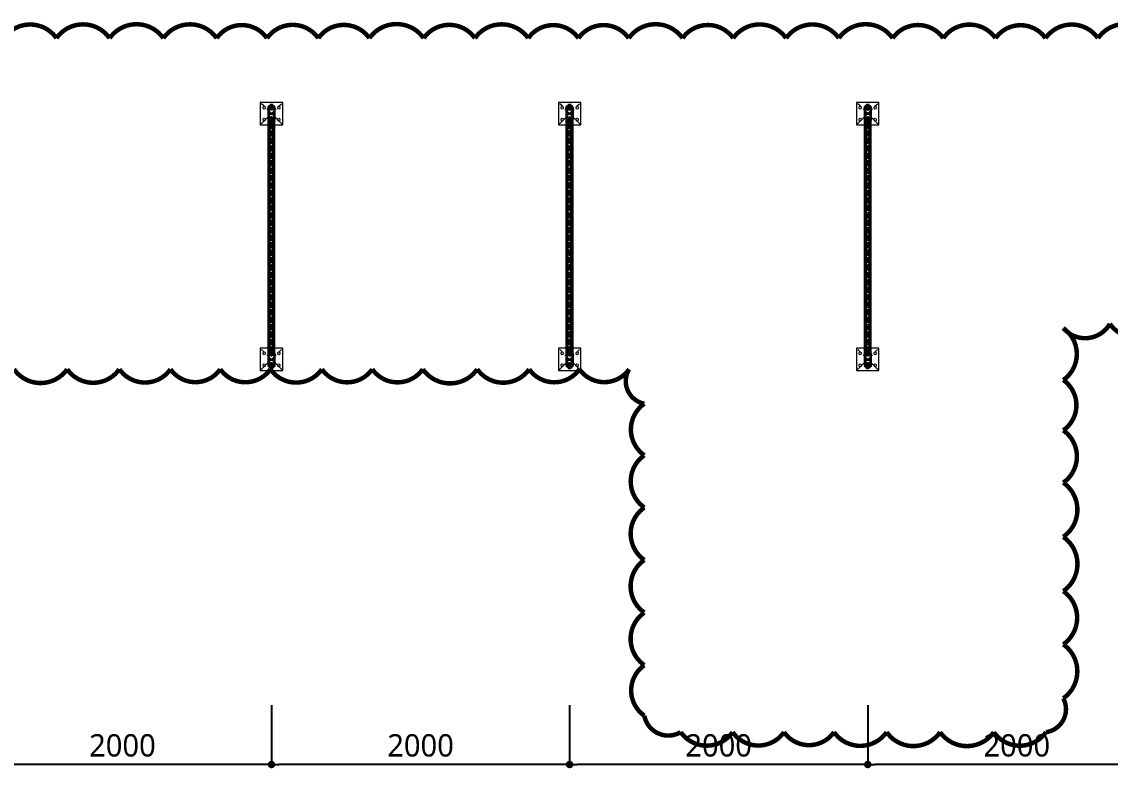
# Model space of a CAD drawing. Header units: millimetres. Extents: x 61566 to 504600, y -69328 to 118800.
# Drawn here: x 260025 to 267327, y 41846 to 46856 of the extents above; entities that cross this region are included whole.
import ezdxf

# ---------------------------------------------------------------- set-up
doc = ezdxf.new("R2010")
doc.units = ezdxf.units.MM
doc.header["$LTSCALE"] = 200
doc.linetypes.add('CENTER2', pattern=[1.125, 0.75, -0.125, 0.125, -0.125])
doc.linetypes.add('phl_thick', pattern=[0])
doc.layers.get('DEFPOINTS').update_dxf_attribs({"color": 137})
doc.layers.add('@@P3_P4 환상망 SUPPORT', color=4, linetype='Continuous')
doc.layers.add('DI', color=1, linetype='Continuous')
doc.styles.get("Standard").update_dxf_attribs({"font": 'malgun.ttf'})
doc.styles.add('맑은고딕', font='malgun.ttf')
doc.dimstyles.new('DIM30', dxfattribs={"dimscale": 30, "dimtxt": 3, "dimasz": 1, "dimexe": 0, "dimexo": 0, "dimgap": 1, "dimtad": 1, "dimdec": 0, "dimzin": 0, "dimdsep": 46, "dimtxsty": 'Standard', "dimblk1": 'DOT', "dimblk2": 'DOT', "dimsah": 1, "dimcen": 0, "dimdle": 2, "dimclrd": 1, "dimclre": 1, "dimclrt": 2, "dimadec": 0, "dimazin": 0, "dimtfac": 1, "dimtdec": 0, "dimtix": 1, "dimtmove": 2, "dimatfit": 3, "dimldrblk": 'DOT', "dimfxl": 1, "dimtolj": 1, "dimtzin": 0, "dimarcsym": 0})

# ---------------------------------------------------------------- blocks, each defined once
blk = doc.blocks.new('_DOT')
at = {"color": 0, "linetype": 'ByBlock'}
blk.add_line((-0.5, 0), (-1, 0), dxfattribs=at)
at = {"color": 0, "linetype": 'ByBlock', "const_width": 0.5}
blk.add_lwpolyline([(-0.25, 0, 1), (0.25, 0, 1)], format="xyb", close=True, dxfattribs=at)
blk = doc.blocks.new('*D3816')
at = {"layer": 'DEFPOINTS', "color": 0}
for p in [(265700, 42269.9), (267700, 42269.9), (265700, 41870.8)]:
    blk.add_point(p, dxfattribs=at)
at = {"layer": 'DI', "color": 1, "lineweight": -2}
for p, q in [((265700, 42269.9), (265700, 41870.8)), ((267700, 42269.9), (267700, 41870.8)), ((267650, 41870.8), (265750, 41870.8))]:
    blk.add_line(p, q, dxfattribs=at)
at = {"layer": 'DI', "color": 1, "linetype": 'ByBlock', "lineweight": -2, "xscale": 50, "yscale": 50, "zscale": 50, "rotation": 180}
blk.add_blockref('_DOT', (265700, 41870.8), dxfattribs=at)
at = {"layer": 'DI', "color": 1, "linetype": 'ByBlock', "lineweight": -2, "xscale": 50, "yscale": 50, "zscale": 50}
blk.add_blockref('_DOT', (267700, 41870.8), dxfattribs=at)
at = {"layer": 'DI', "color": 2, "insert": (266700, 41998.3), "char_height": 150, "attachment_point": 5, "style": '맑은고딕'}
blk.add_mtext('\\A1;2000', dxfattribs=at)
blk = doc.blocks.new('*D3818')
at = {"layer": 'DEFPOINTS', "color": 0}
for p in [(261700, 42269.9), (263700, 42269.9), (261700, 41870.8)]:
    blk.add_point(p, dxfattribs=at)
at = {"layer": 'DI', "color": 1, "lineweight": -2}
for p, q in [((261700, 42269.9), (261700, 41870.8)), ((263700, 42269.9), (263700, 41870.8)), ((263650, 41870.8), (261750, 41870.8))]:
    blk.add_line(p, q, dxfattribs=at)
at = {"layer": 'DI', "color": 1, "linetype": 'ByBlock', "lineweight": -2, "xscale": 50, "yscale": 50, "zscale": 50, "rotation": 180}
blk.add_blockref('_DOT', (261700, 41870.8), dxfattribs=at)
at = {"layer": 'DI', "color": 1, "linetype": 'ByBlock', "lineweight": -2, "xscale": 50, "yscale": 50, "zscale": 50}
blk.add_blockref('_DOT', (263700, 41870.8), dxfattribs=at)
at = {"layer": 'DI', "color": 2, "insert": (262700, 41998.3), "char_height": 150, "attachment_point": 5, "style": '맑은고딕'}
blk.add_mtext('\\A1;2000', dxfattribs=at)
blk = doc.blocks.new('*D3819')
at = {"layer": 'DEFPOINTS', "color": 0}
for p in [(263700, 42269.9), (265700, 42269.9), (263700, 41870.8)]:
    blk.add_point(p, dxfattribs=at)
at = {"layer": 'DI', "color": 1, "lineweight": -2}
for p, q in [((263700, 42269.9), (263700, 41870.8)), ((265700, 42269.9), (265700, 41870.8)), ((265650, 41870.8), (263750, 41870.8))]:
    blk.add_line(p, q, dxfattribs=at)
at = {"layer": 'DI', "color": 1, "linetype": 'ByBlock', "lineweight": -2, "xscale": 50, "yscale": 50, "zscale": 50, "rotation": 180}
blk.add_blockref('_DOT', (263700, 41870.8), dxfattribs=at)
at = {"layer": 'DI', "color": 1, "linetype": 'ByBlock', "lineweight": -2, "xscale": 50, "yscale": 50, "zscale": 50}
blk.add_blockref('_DOT', (265700, 41870.8), dxfattribs=at)
at = {"layer": 'DI', "color": 2, "insert": (264700, 41998.3), "char_height": 150, "attachment_point": 5, "style": '맑은고딕'}
blk.add_mtext('\\A1;2000', dxfattribs=at)
blk = doc.blocks.new('*D3821')
at = {"layer": 'DEFPOINTS', "color": 0}
for p in [(259700, 42269.9), (261700, 42269.9), (259700, 41870.8)]:
    blk.add_point(p, dxfattribs=at)
at = {"layer": 'DI', "color": 1, "lineweight": -2}
for p, q in [((259700, 42269.9), (259700, 41870.8)), ((261700, 42269.9), (261700, 41870.8)), ((261650, 41870.8), (259750, 41870.8))]:
    blk.add_line(p, q, dxfattribs=at)
at = {"layer": 'DI', "color": 1, "linetype": 'ByBlock', "lineweight": -2, "xscale": 50, "yscale": 50, "zscale": 50, "rotation": 180}
blk.add_blockref('_DOT', (259700, 41870.8), dxfattribs=at)
at = {"layer": 'DI', "color": 1, "linetype": 'ByBlock', "lineweight": -2, "xscale": 50, "yscale": 50, "zscale": 50}
blk.add_blockref('_DOT', (261700, 41870.8), dxfattribs=at)
at = {"layer": 'DI', "color": 2, "insert": (260700, 41998.3), "char_height": 150, "attachment_point": 5, "style": '맑은고딕'}
blk.add_mtext('\\A1;2000', dxfattribs=at)
blk = doc.blocks.new('A$Cd080613a')
at = {"layer": '@@P3_P4 환상망 SUPPORT', "color": 2, "linetype": 'phl_thick'}
for p, q in [((-20, 4.434), (-18.540497, 4.434)), ((-20, 1.034), (-20, 4.434)), ((-20, 1.034), (-18.540497, 1.034)), ((-18.540497, 4.434), (-11.18034, 4.434)), ((-18.540497, 1.034), (-18.540497, 4.434)), ((-18.540497, 1.034), (-11.18034, 1.034)), ((-13.5, 0), (-13.5, 1.034)), ((-13.5, 0), (-8, 0)), ((-11.18034, 4.434), (-10.999621, 4.526016)), ((-11.18034, 1.034), (-11.18034, 4.434)), ((-11.18034, 1.034), (-8.008727, 1.034)), ((-10.999621, 4.526016), (-10.817799, 4.607405)), ((-10.817799, 4.607405), (-10.635521, 4.678167)), ((-10.635521, 4.678167), (-10.453605, 4.738253)), ((-10.5, -10.466), (-10.5, 0)), ((-10.453605, 4.738253), (-10.273729, 4.787376)), ((-10.309559, 6.434007), (10.309559, 6.434007)), ((-10.273729, 4.787376), (-10.096742, 4.825514)), ((-10.096742, 4.825514), (-9.923378, 4.852767)), ((-9.923378, 4.852767), (-9.754732, 4.869109)), ((-9.754732, 4.869109), (-9.592018, 4.874416)), ((-9.43597, 4.869011), (-9.592018, 4.874416)), ((-9.45, 12.285517), (-8.5, 12.834)), ((-9.45, 12.285517), (-9.425949, 12.285517)), ((-9.45, 6.434), (-9.45, 12.285517)), ((-9.286802, 4.852541), (-9.43597, 4.869011)), ((-9.425949, 12.285517), (-9.225178, 12.382765)), ((-9.425949, 6.434), (-9.425949, 12.285517)), ((-9.14507, 4.825103), (-9.286802, 4.852541)), ((-9.225178, 12.382765), (-9.028632, 12.46982)), ((-9.011345, 4.786714), (-9.14507, 4.825103)), ((-9.028632, 12.46982), (-8.835734, 12.547031)), ((-8.886751, 4.737605), (-9.011345, 4.786714)), ((-8.771402, 4.677806), (-8.886751, 4.737605)), ((-8.835734, 12.547031), (-8.645934, 12.614685)), ((-8.66519, 4.60729), (-8.771402, 4.677806)), ((-8.568009, 4.52603), (-8.66519, 4.60729)), ((-8.645934, 12.614685), (-8.458704, 12.673015)), ((-8.479752, 4.434), (-8.568009, 4.52603)), ((-8.5, 12.834), (8.5, 12.834)), ((-8.383024, 4.342905), (-8.479752, 4.434)), ((-8.479752, 4.434), (8.479752, 4.434)), ((-8.458704, 12.673015), (-8.273532, 12.722205)), ((-8.298335, 4.244727), (-8.383024, 4.342905)), ((-8.225616, 4.140826), (-8.298335, 4.244727)), ((-8.273532, 12.722205), (-8.089918, 12.762387)), ((-8.164452, 4.032743), (-8.225616, 4.140826)), ((-8.114311, 3.921798), (-8.164452, 4.032743)), ((-8.073442, 3.805669), (-8.114311, 3.921798)), ((-8.089918, 12.762387), (-7.907369, 12.793645)), ((-8.041426, 3.683749), (-8.073442, 3.805669)), ((-8.018427, 3.556566), (-8.041426, 3.683749)), ((-8.004602, 3.42465), (-8.018427, 3.556566)), ((-8.006255, 0.977988), (-8.008727, 1.034)), ((-8.004136, 0.924002), (-8.006255, 0.977988)), ((-8.000031, 3.288557), (-8.004602, 3.42465)), ((-8.002394, 0.872075), (-8.004136, 0.924002)), ((-8.001102, 0.822352), (-8.002394, 0.872075)), ((-8.000288, 0.774408), (-8.001102, 0.822352)), ((-8, 0.727727), (-8.000288, 0.774408)), ((-8, -0.157176), (-8, 3.288561)), ((-7.997347, 2.169936), (-8, 2.238707)), ((-7.989459, 2.102767), (-7.997347, 2.169936)), ((-7.976272, 2.037446), (-7.989459, 2.102767)), ((-7.957771, 1.974207), (-7.976272, 2.037446)), ((-7.934047, 1.913249), (-7.957771, 1.974207)), ((-7.905217, 1.854768), (-7.934047, 1.913249)), ((-7.907369, 12.793645), (-7.725397, 12.816016)), ((-7.871396, 1.798956), (-7.905217, 1.854768)), ((-7.832213, 1.745381), (-7.871396, 1.798956)), ((-7.78686, 1.693336), (-7.832213, 1.745381)), ((-7.735268, 1.643293), (-7.78686, 1.693336)), ((-7.677382, 1.595741), (-7.735268, 1.643293)), ((-7.725397, 12.816016), (-7.543511, 12.829488)), ((-7.613221, 1.551128), (-7.677382, 1.595741)), ((-7.54299, 1.509804), (-7.613221, 1.551128)), ((-7.543511, 12.829488), (-7.361216, 12.834)), ((-7.466933, 1.472099), (-7.54299, 1.509804)), ((-7.385253, 1.438355), (-7.466933, 1.472099)), ((-7.298238, 1.408783), (-7.385253, 1.438355)), ((-7.17892, 12.829488), (-7.361216, 12.834)), ((-7.206336, 1.383563), (-7.298238, 1.408783)), ((-7.110023, 1.362871), (-7.206336, 1.383563)), ((-6.997035, 12.816016), (-7.17892, 12.829488)), ((-7.009788, 1.34687), (-7.110023, 1.362871)), ((-6.90625, 1.335597), (-7.009788, 1.34687)), ((-6.815063, 12.793645), (-6.997035, 12.816016)), ((-6.800099, 1.329011), (-6.90625, 1.335597)), ((-6.632514, 12.762387), (-6.815063, 12.793645)), ((-6.691977, 1.327135), (-6.800099, 1.329011)), ((-6.691977, 1.327135), (-6.581325, 1.329907)), ((-6.4489, 12.722205), (-6.632514, 12.762387)), ((-6.581325, 1.329907), (-6.467915, 1.337363)), ((-6.467915, 1.337363), (-6.352408, 1.349526)), ((-6.263728, 12.673015), (-6.4489, 12.722205)), ((-6.352408, 1.349526), (-6.235472, 1.366419)), ((-6.076497, 12.614685), (-6.263728, 12.673015)), ((-6.235472, 1.366419), (-6.117777, 1.387979)), ((-6.117777, 1.387979), (-6, 1.414014)), ((-5.886698, 12.547031), (-6.076497, 12.614685)), ((-6, 1.414014), (-5.30323, 1.57262)), ((-6, -1.216), (-6, 1.414014)), ((-5.6938, 12.46982), (-5.886698, 12.547031)), ((-5.497254, 12.382765), (-5.6938, 12.46982)), ((-5.296482, 12.285517), (-5.497254, 12.382765)), ((-5.30323, 1.57262), (-4.617331, 1.711087)), ((-5.296482, 12.285517), (-4.129467, 12.285517)), ((-5.296482, 6.434), (-5.296482, 12.285517)), ((-4.617331, 1.711087), (-3.940787, 1.829986)), ((-4.129467, 12.285517), (-3.727924, 12.382765)), ((-4.129467, 6.434), (-4.129467, 12.285517)), ((-3.940787, 1.829986), (-3.272149, 1.929801)), ((-3.727924, 12.382765), (-3.334832, 12.46982)), ((-3.334832, 12.46982), (-2.949037, 12.547031)), ((-3.272149, 1.929801), (-2.610019, 2.010935)), ((-2.949037, 12.547031), (-2.569437, 12.614685)), ((-2.610019, 2.010935), (-1.953047, 2.07371)), ((-2.569437, 12.614685), (-2.194977, 12.673015)), ((-2.194977, 12.673015), (-1.824632, 12.722205)), ((-1.953047, 2.07371), (-1.299912, 2.118373)), ((-1.824632, 12.722205), (-1.457404, 12.762387)), ((-1.457404, 12.762387), (-1.092307, 12.793645)), ((-1.299912, 2.118373), (-0.649322, 2.145102)), ((-1.092307, 12.793645), (-0.728363, 12.816016)), ((-0.728363, 12.816016), (-0.364591, 12.829488)), ((-0.649322, 2.145102), (0, 2.154)), ((-0.364591, 12.829488), (0, 12.834)), ((0.364591, 12.829488), (0, 12.834)), ((0.649322, 2.145102), (0, 2.154)), ((0.728363, 12.816016), (0.364591, 12.829488)), ((1.299912, 2.118373), (0.649322, 2.145102)), ((1.092307, 12.793645), (0.728363, 12.816016)), ((1.457404, 12.762387), (1.092307, 12.793645)), ((1.953047, 2.07371), (1.299912, 2.118373)), ((1.824632, 12.722205), (1.457404, 12.762387)), ((2.194977, 12.673015), (1.824632, 12.722205)), ((2.610019, 2.010935), (1.953047, 2.07371)), ((2.569437, 12.614685), (2.194977, 12.673015)), ((2.949037, 12.547031), (2.569437, 12.614685)), ((3.272149, 1.929801), (2.610019, 2.010935)), ((3.334832, 12.46982), (2.949037, 12.547031)), ((3.940787, 1.829986), (3.272149, 1.929801)), ((3.727924, 12.382765), (3.334832, 12.46982)), ((4.129467, 12.285517), (3.727924, 12.382765)), ((4.617331, 1.711087), (3.940787, 1.829986)), ((4.129467, 12.285517), (5.296482, 12.285517)), ((4.129467, 6.434), (4.129467, 12.285517)), ((5.30323, 1.57262), (4.617331, 1.711087)), ((5.296482, 12.285517), (5.517089, 12.391922)), ((5.296482, 6.434), (5.296482, 12.285517)), ((6, 1.414014), (5.30323, 1.57262)), ((5.517089, 12.391922), (5.732653, 12.48604)), ((5.732653, 12.48604), (5.943938, 12.568319)), ((5.943938, 12.568319), (6.151669, 12.639125)), ((6.117777, 1.387979), (6, 1.414014)), ((6, -1.216), (6, 1.414014)), ((6.235472, 1.366419), (6.117777, 1.387979)), ((6.151669, 12.639125), (6.356539, 12.698744)), ((6.352408, 1.349526), (6.235472, 1.366419)), ((6.467915, 1.337363), (6.352408, 1.349526)), ((6.356539, 12.698744), (6.559224, 12.747389)), ((6.581325, 1.329907), (6.467915, 1.337363)), ((6.559224, 12.747389), (6.760381, 12.785202)), ((6.691977, 1.327135), (6.581325, 1.329907)), ((6.691977, 1.327135), (6.800099, 1.329011)), ((6.760381, 12.785202), (6.960663, 12.812253)), ((6.800099, 1.329011), (6.90625, 1.335597)), ((6.90625, 1.335597), (7.009788, 1.34687)), ((6.960663, 12.812253), (7.160721, 12.828542)), ((7.009788, 1.34687), (7.110023, 1.362871)), ((7.110023, 1.362871), (7.206336, 1.383563)), ((7.160721, 12.828542), (7.361216, 12.834)), ((7.206336, 1.383563), (7.298238, 1.408783)), ((7.298238, 1.408783), (7.385253, 1.438355)), ((7.583949, 12.827266), (7.361216, 12.834)), ((7.385253, 1.438355), (7.466933, 1.472099)), ((7.466933, 1.472099), (7.54299, 1.509804)), ((7.54299, 1.509804), (7.613221, 1.551128)), ((7.806234, 12.80717), (7.583949, 12.827266)), ((7.613221, 1.551128), (7.677382, 1.595741)), ((7.677382, 1.595741), (7.735268, 1.643293)), ((7.735268, 1.643293), (7.78686, 1.693336)), ((7.78686, 1.693336), (7.832213, 1.745381)), ((8.028974, 12.773795), (7.806234, 12.80717)), ((7.832213, 1.745381), (7.871395, 1.798957)), ((7.871395, 1.798957), (7.905217, 1.854768)), ((7.905217, 1.854768), (7.934047, 1.913249)), ((7.934047, 1.913249), (7.957771, 1.974207)), ((7.957771, 1.974207), (7.976272, 2.037446)), ((7.976272, 2.037446), (7.989459, 2.102767)), ((7.989459, 2.102767), (7.997347, 2.169936)), ((7.997347, 2.169936), (8, 2.238707)), ((8, 3.288561), (8.004602, 3.42465)), ((8, -0.157176), (8, 3.288561)), ((8, 0.727727), (8.000288, 0.774408)), ((8, 0), (13.5, 0)), ((8.000288, 0.774408), (8.001102, 0.822352)), ((8.001102, 0.822352), (8.002394, 0.872075)), ((8.002394, 0.872075), (8.004128, 0.923982)), ((8.004128, 0.923982), (8.006255, 0.977988)), ((8.004602, 3.42465), (8.018427, 3.556566)), ((8.006255, 0.977988), (8.008727, 1.034)), ((8.008727, 1.034), (20, 1.034)), ((8.018427, 3.556566), (8.041426, 3.683749)), ((8.253062, 12.727113), (8.028974, 12.773795)), ((8.041426, 3.683749), (8.073442, 3.805669)), ((8.073442, 3.805669), (8.114311, 3.921798)), ((8.114311, 3.921798), (8.164452, 4.032743)), ((8.164452, 4.032743), (8.225616, 4.140826)), ((8.225616, 4.140826), (8.298335, 4.244727)), ((8.479397, 12.666988), (8.253062, 12.727113)), ((8.298335, 4.244727), (8.383024, 4.342905)), ((8.383024, 4.342905), (8.4798, 4.433966)), ((8.70889, 12.593179), (8.479397, 12.666988)), ((8.479752, 4.434), (8.567993, 4.526015)), ((9.45, 12.285517), (8.5, 12.834)), ((8.567993, 4.526015), (8.665364, 4.607404)), ((8.665364, 4.607404), (8.772082, 4.678167)), ((8.942483, 12.505333), (8.70889, 12.593179)), ((8.772082, 4.678167), (8.888251, 4.738253)), ((8.888251, 4.738253), (9.013275, 4.787375)), ((9.181157, 12.402978), (8.942483, 12.505333)), ((9.013275, 4.787375), (9.146859, 4.825513)), ((9.146859, 4.825513), (9.288848, 4.852767)), ((9.425949, 12.285517), (9.181157, 12.402978)), ((9.288848, 4.852767), (9.438622, 4.869109)), ((9.425949, 12.285517), (9.45, 12.285517)), ((9.425949, 6.434), (9.425949, 12.285517)), ((9.438622, 4.869109), (9.595039, 4.874416)), ((9.45, 6.434), (9.45, 12.285517)), ((9.757758, 4.869011), (9.595039, 4.874416)), ((9.925931, 4.852541), (9.757758, 4.869011)), ((10.099052, 4.825103), (9.925931, 4.852541)), ((10.276366, 4.786714), (10.099052, 4.825103)), ((10.45592, 4.737606), (10.276366, 4.786714)), ((10.63676, 4.677807), (10.45592, 4.737606)), ((10.5, -10.466), (10.5, 0)), ((10.81822, 4.607291), (10.63676, 4.677807)), ((10.999636, 4.526031), (10.81822, 4.607291)), ((11.18034, 4.434), (10.999636, 4.526031)), ((11.18034, 4.434), (18.540497, 4.434)), ((11.18034, 1.034), (11.18034, 4.434)), ((13.5, 0), (13.5, 1.034)), ((18.540497, 4.434), (20, 4.434)), ((18.540497, 1.034), (18.540497, 4.434)), ((20, 1.034), (20, 4.434)), ((-17.5, -10.466), (-6.800735, -10.466)), ((-17.5, -18.466001), (-17.5, -10.466)), ((-17.5, -18.466001), (17.5, -18.466001)), ((-6.800735, -16.249999), (-6.800735, -10.466)), ((-6.800735, -16.249999), (6.800735, -16.249999)), ((-6, -1.216), (6, -1.216)), ((-5, -20.63), (-5, -18.466001)), ((-4.064, -21.565999), (-5, -20.63)), ((-5, -20.63), (5, -20.63)), ((-4.064, -21.565999), (4.064, -21.565999)), ((4.064, -21.565999), (5, -20.63)), ((5, -20.63), (5, -18.466001)), ((6.800735, -10.466), (17.5, -10.466)), ((6.800735, -16.249999), (6.800735, -10.466)), ((14.5, -18.466001), (14.5, -10.466)), ((17.5, -18.466001), (17.5, -10.466))]:
    blk.add_line(p, q, dxfattribs=at)
for centre, start, end in [((-10.309559, -0.066037), 90.0000006357, 136.1868593859), ((10.309559, -0.066037), 43.8131406141, 89.9999993643)]:
    blk.add_arc(centre, 6.500044, start, end, dxfattribs=at)
for centre, start_param, end_param in [((-6, -0.157176), 3.1415926536, 4.7123889763), ((6, -0.157176), 4.7123889844, 6.2831853072)]:
    blk.add_ellipse(centre, major_axis=(2, 0), ratio=0.529412, start_param=start_param, end_param=end_param, dxfattribs=at)
blk = doc.blocks.new('A$Cbd301f87')
at = {"layer": '@@P3_P4 환상망 SUPPORT', "color": 5, "linetype": 'Continuous', "lineweight": 0, "extrusion": (2.22045e-16, 1, -2.22045e-16)}
for p, q in [((-75, 129), (75, 129)), ((-75, -21), (-75, 129)), ((-56.5, 97.5), (-56.5, 90.5)), ((-43.5, 90.5), (-43.5, 97.5)), ((-25, 55), (-25, 92)), ((-21, 92), (-21, 55)), ((-17, 100), (17, 100)), ((17, 96), (-17, 96)), ((21, 55), (21, 92)), ((25, 92), (25, 55)), ((43.5, 97.5), (43.5, 90.5)), ((56.5, 90.5), (56.5, 97.5)), ((75, 129), (75, -21)), ((-56.5, 17.5), (-56.5, 10.5)), ((-43.5, 10.5), (-43.5, 17.5)), ((-21, 55), (-25, 55)), ((-25, 16), (-25, 53)), ((-25, 53), (-21, 53)), ((-21, 53), (-21, 16)), ((-17, 12), (17, 12)), ((17, 8), (-17, 8)), ((25, 55), (21, 55)), ((21, 16), (21, 53)), ((21, 53), (25, 53)), ((25, 53), (25, 16)), ((43.5, 17.5), (43.5, 10.5)), ((56.5, 10.5), (56.5, 17.5)), ((75, -21), (-75, -21))]:
    blk.add_line(p, q, dxfattribs=at)
at = {"layer": '@@P3_P4 환상망 SUPPORT', "color": 10, "linetype": 'CENTER2', "lineweight": 0, "extrusion": (2.22045e-16, 1, -2.22045e-16)}
for p, q in [((-75, 129), (75, -21)), ((75, 129), (-75, -21))]:
    blk.add_line(p, q, dxfattribs=at)
at = {"layer": '@@P3_P4 환상망 SUPPORT', "color": 5, "linetype": 'Continuous', "lineweight": 0}
blk.add_circle((15, 90), 4, dxfattribs=at)
at = {"layer": '@@P3_P4 환상망 SUPPORT', "color": 5, "linetype": 'Continuous', "lineweight": 0, "extrusion": (-4.93038e-32, -2.22045e-16, -1)}
blk.add_circle((15, 18), 4, dxfattribs=at)
at = {"layer": '@@P3_P4 환상망 SUPPORT', "color": 5, "linetype": 'Continuous', "lineweight": 0}
for centre, radius, start, end in [((-50, 97.5), 6.5, 0, 180), ((-50, 90.5), 6.5, 180, 0), ((-17, 92), 4, 90, 180), ((17, 92), 4, 0, 90), ((50, 97.5), 6.5, 0, 180), ((50, 90.5), 6.5, 180, 0), ((-50, 17.5), 6.5, 0, 180), ((-50, 10.5), 6.5, 180, 0), ((-17, 16), 4, 180, 270), ((17, 16), 4, 270, 0), ((50, 17.5), 6.5, 0, 180), ((50, 10.5), 6.5, 180, 0)]:
    blk.add_arc(centre, radius, start, end, dxfattribs=at)
at = {"layer": '@@P3_P4 환상망 SUPPORT', "color": 5, "linetype": 'Continuous', "lineweight": 0, "extrusion": (-4.93038e-32, -2.22045e-16, -1)}
for centre, start, end in [((17, 92), 0, 90), ((-17, 92), 90, 180), ((17, 16), 270, 0), ((-17, 16), 180, 270)]:
    blk.add_arc(centre, 8, start, end, dxfattribs=at)
at = {"layer": '@@P3_P4 환상망 SUPPORT', "color": 2, "linetype": 'Continuous', "xscale": -1}
blk.add_blockref('A$Cd080613a', (0, 100), dxfattribs=at)
at = {"layer": '@@P3_P4 환상망 SUPPORT', "color": 2, "linetype": 'Continuous', "rotation": 180}
blk.add_blockref('A$Cd080613a', (0, 8), dxfattribs=at)
blk = doc.blocks.new('A$C5ad7675c')
at = {"layer": '@@P3_P4 환상망 SUPPORT', "linetype": 'phl_thick'}
for p, q in [((-20.5, 31.329156), (-20.5, 36.1)), ((-20.5, 4.099998), (-20.5, 29.670844)), ((-18, 4.099998), (-18, 36.1)), ((-16.4, 2.5), (16.4, 2.5)), ((-15.6, 41), (-15.1, 41)), ((-15.6, 38.5), (-15.1, 38.5)), ((-13.5, 33.5), (-13.5, 36.9)), ((-13.5, 33.5), (-11, 33.5)), ((-11, 33.5), (-11, 36.9)), ((11, 33.5), (11, 36.9)), ((11, 33.5), (13.5, 33.5)), ((13.5, 33.5), (13.5, 36.9)), ((15.1, 41), (15.6, 41)), ((15.1, 38.5), (15.6, 38.5)), ((18, 4.099998), (18, 36.1)), ((20.5, 31.329156), (20.5, 36.1)), ((20.5, 4.099998), (20.5, 29.670844)), ((-20.5, -29.670845), (-20.5, -4.099998)), ((-20.5, -36.099998), (-20.5, -31.329155)), ((-18, -36.099998), (-18, -4.099998)), ((-16.4, -2.5), (16.4, -2.5)), ((-15.6, -38.5), (-15.1, -38.5)), ((-15.6, -41), (-15.1, -41)), ((-13.5, -33.5), (-11, -33.5)), ((-13.5, -36.900002), (-13.5, -33.5)), ((-11, -36.900002), (-11, -33.5)), ((11, -33.5), (13.5, -33.5)), ((11, -36.900002), (11, -33.5)), ((13.5, -36.900002), (13.5, -33.5)), ((15.1, -38.5), (15.6, -38.5)), ((15.1, -41), (15.6, -41)), ((18, -36.099998), (18, -4.099998)), ((20.5, -29.670845), (20.5, -4.099998)), ((20.5, -36.099998), (20.5, -31.329155))]:
    blk.add_line(p, q, dxfattribs=at)
for centre, radius, start, end in [((-19.25, 31.329156), 1.250001, 180, 213.5573073642), ((-15.6, 36.1), 4.9, 89.9999999125, 180), ((-19.25, 29.670844), 1.25, 146.4426896568, 180), ((-16.4, 4.1), 4.1, 180, 270.0000051939), ((-16.4, -4.1), 4.1, 89.9999948061, 180), ((-20.5, 30.5), 0.25, 326.4426865497, 33.5573134503), ((-15.6, 36.1), 2.4, 90.0000095032, 180), ((-16.4, 4.1), 1.6, 180, 270.0000136712), ((-15.1, 36.9), 4.1, 0, 89.9999998633), ((-15.1, 36.9), 1.6, 0, 90.0000136712), ((15.1, 36.9), 4.1, 90.0000001372, 180), ((15.1, 36.9), 1.6, 89.9999863288, 180), ((15.6, 36.1), 4.9, 0, 90.0000000871), ((15.6, 36.1), 2.4, 0, 89.9999904968), ((16.4, 4.1), 1.6, 269.9999863288, 0), ((16.4, 4.1), 4.1, 269.9999948061, 0), ((16.4, -4.1), 4.1, 0, 90.0000051939), ((20.5, 30.5), 0.25, 146.4426865497, 213.5573134503), ((19.25, 31.329156), 1.25, 326.4426896568, 0), ((19.25, 29.670844), 1.250001, 0, 33.5573073642), ((-19.25, -29.670844), 1.250001, 180.0000580064, 213.5573802197), ((-19.25, -31.329156), 1.25, 146.4426168014, 180), ((-15.6, -36.1), 4.9, 180, 269.9999956273), ((-20.5, -30.5), 0.25, 326.443050827, 33.556949173), ((-16.4, -4.1), 1.6, 89.9999863288, 180), ((-15.6, -36.1), 2.4, 180, 269.9999904968), ((-15.1, -36.9), 1.6, 269.9999863288, 0), ((-15.1, -36.9), 4.1, 269.9999948061, 0), ((15.1, -36.9), 4.1, 180, 270.0000051939), ((15.1, -36.9), 1.6, 180, 270.0000136712), ((15.6, -36.1), 2.4, 270.0000095032, 0), ((15.6, -36.1), 4.9, 270.0000043727, 0), ((16.4, -4.1), 1.6, 0, 90.0000136712), ((20.5, -30.5), 0.25, 146.443050827, 213.556949173), ((19.25, -29.670844), 1.25, 326.4426168014, 0), ((19.25, -31.329156), 1.250001, 0.0000580064, 33.5573802197)]:
    blk.add_arc(centre, radius, start, end, dxfattribs=at)
blk = doc.blocks.new('*U3751')
at = {"layer": '@@P3_P4 환상망 SUPPORT', "linetype": 'phl_thick'}
for p, q in [((-20.5, 0), (-20.5, 1566)), ((-15.6, 0), (-15.6, 1566)), ((-15.1, 0), (-15.1, 1566)), ((-11, 0), (-11, 1566)), ((11, 0), (11, 1566)), ((15.1, 0), (15.1, 1566)), ((15.6, 0), (15.6, 1566)), ((20.5, 0), (20.5, 1566)), ((-7, 1517), (-7, 1533)), ((-7, 1467), (-7, 1483)), ((7, 1517), (7, 1533)), ((7, 1467), (7, 1483)), ((-7, 1417), (-7, 1433)), ((7, 1417), (7, 1433)), ((-7, 1367), (-7, 1383)), ((-7, 1317), (-7, 1333)), ((7, 1367), (7, 1383)), ((7, 1317), (7, 1333)), ((-7, 1267), (-7, 1283)), ((7, 1267), (7, 1283)), ((-7, 1217), (-7, 1233)), ((-7, 1167), (-7, 1183)), ((7, 1217), (7, 1233)), ((7, 1167), (7, 1183)), ((-7, 1117), (-7, 1133)), ((7, 1117), (7, 1133)), ((-7, 1067), (-7, 1083)), ((-7, 1017), (-7, 1033)), ((7, 1067), (7, 1083)), ((7, 1017), (7, 1033)), ((-7, 967), (-7, 983)), ((7, 967), (7, 983)), ((-7, 917), (-7, 933)), ((-7, 867), (-7, 883)), ((7, 917), (7, 933)), ((7, 867), (7, 883)), ((-7, 817), (-7, 833)), ((7, 817), (7, 833)), ((-7, 767), (-7, 783)), ((-7, 717), (-7, 733)), ((7, 767), (7, 783)), ((7, 717), (7, 733)), ((-7, 667), (-7, 683)), ((7, 667), (7, 683)), ((-7, 617), (-7, 633)), ((7, 617), (7, 633)), ((-7, 567), (-7, 583)), ((-7, 517), (-7, 533)), ((7, 567), (7, 583)), ((7, 517), (7, 533)), ((-7, 467), (-7, 483)), ((7, 467), (7, 483)), ((-7, 417), (-7, 433)), ((-7, 367), (-7, 383)), ((7, 417), (7, 433)), ((7, 367), (7, 383)), ((-7, 317), (-7, 333)), ((7, 317), (7, 333)), ((-7, 267), (-7, 283)), ((-7, 217), (-7, 233)), ((7, 267), (7, 283)), ((7, 217), (7, 233)), ((-7, 167), (-7, 183)), ((7, 167), (7, 183)), ((-7, 117), (-7, 133)), ((-7, 67), (-7, 83)), ((7, 117), (7, 133)), ((7, 67), (7, 83)), ((-7, 17), (-7, 33)), ((7, 17), (7, 33))]:
    blk.add_line(p, q, dxfattribs=at)
at = {"layer": '@@P3_P4 환상망 SUPPORT', "linetype": 'Continuous'}
for p, q in [((-20.5, 1566), (20.5, 1566)), ((-20.5, 0), (20.5, 0))]:
    blk.add_line(p, q, dxfattribs=at)
at = {"layer": '@@P3_P4 환상망 SUPPORT', "linetype": 'phl_thick'}
for centre, start, end in [((0, 1533.000037), 0.0003062585, 180.0003062585), ((0, 1516.999963), 180.0003062585, 0.0003062585), ((0, 1483.000037), 0.0003062585, 180.0003062585), ((0, 1466.999963), 180.0003062585, 0.0003062585), ((0, 1433.000037), 0.0003062585, 180.0003062585), ((0, 1416.999963), 180.0003062585, 0.0003062585), ((0, 1383.000037), 0.0003062585, 180.0003062585), ((0, 1366.999963), 180.0003062585, 0.0003062585), ((0, 1333.000037), 0.0003062585, 180.0003062585), ((0, 1316.999963), 180.0003062585, 0.0003062585), ((0, 1283.000037), 0.0003062585, 180.0003062585), ((0, 1266.999963), 180.0003062585, 0.0003062585), ((0, 1233.000037), 0.0003062585, 180.0003062585), ((0, 1216.999963), 180.0003062585, 0.0003062585), ((0, 1183.000037), 0.0003062585, 180.0003062585), ((0, 1166.999963), 180.0003062585, 0.0003062585), ((0, 1133.000037), 0.0003062585, 180.0003062585), ((0, 1116.999963), 180.0003062585, 0.0003062585), ((0, 1083.000037), 0.0003062585, 180.0003062585), ((0, 1066.999963), 180.0003062585, 0.0003062585), ((0, 1033.000037), 0.0003062585, 180.0003062585), ((0, 1016.999963), 180.0003062585, 0.0003062585), ((0, 983.000037), 0.0003062585, 180.0003062585), ((0, 966.999963), 180.0003062585, 0.0003062585), ((0, 933.000037), 0.0003062585, 180.0003062585), ((0, 916.999963), 180.0003062585, 0.0003062585), ((0, 883.000037), 0.0003062585, 180.0003062585), ((0, 866.999963), 180.0003062585, 0.0003062585), ((0, 833.000037), 0.0003062585, 180.0003062585), ((0, 816.999963), 180.0003062585, 0.0003062585), ((0, 783.000037), 0.0003062585, 180.0003062585), ((0, 766.999963), 180.0003062585, 0.0003062585), ((0, 733.000037), 0.0003062585, 180.0003062585), ((0, 716.999963), 180.0003062585, 0.0003062585), ((0, 683.000037), 0.0003062585, 180.0003062585), ((0, 666.999963), 180.0003062585, 0.0003062585), ((0, 633.000037), 0.0003062585, 180.0003062585), ((0, 616.999963), 180.0003062585, 0.0003062585), ((0, 583.000037), 0.0003062585, 180.0003062585), ((0, 566.999963), 180.0003062585, 0.0003062585), ((0, 533.000037), 0.0003062585, 180.0003062585), ((0, 516.999963), 180.0003062585, 0.0003062585), ((0, 483.000037), 0.0003062585, 180.0003062585), ((0, 466.999963), 180.0003062585, 0.0003062585), ((0, 433.000037), 0.0003062585, 180.0003062585), ((0, 416.999963), 180.0003062585, 0.0003062585), ((0, 383.000037), 0.0003062585, 180.0003062585), ((0, 366.999963), 180.0003062585, 0.0003062585), ((0, 333.000037), 0.0003062585, 180.0003062585), ((0, 316.999963), 180.0003062585, 0.0003062585), ((0, 283.000037), 0.0003062585, 180.0003062585), ((0, 266.999963), 180.0003062585, 0.0003062585), ((0, 233.000037), 0.0003062585, 180.0003062585), ((0, 216.999963), 180.0003062585, 0.0003062585), ((0, 183.000037), 0.0003062585, 180.0003062585), ((0, 166.999963), 180.0003062585, 0.0003062585), ((0, 133.000037), 0.0003062585, 180.0003062585), ((0, 116.999963), 180.0003062585, 0.0003062585), ((0, 83.000037), 0.0003062585, 180.0003062585), ((0, 66.999963), 180.0003062585, 0.0003062585), ((0, 33.000037), 0.0003062585, 180.0003062585), ((0, 16.999963), 180.0003062585, 0.0003062585)]:
    blk.add_arc(centre, 7, start, end, dxfattribs=at)

msp = doc.modelspace()

# ---------------------------------------------------------------- linework, layer by layer
at = {"layer": 'DEFPOINTS', "color": 1, "const_width": 30}
for points in [[(267610.6, 46745.9, 0.5206), (267244.6, 46745.9, 0.5206), (266892.5, 46745.9, 0.5206), (266557.5, 46745.9, 0.5206), (266206.8, 46745.9, 0.5206), (265867.1, 46745.9, 0.5206), (265506.2, 46745.9, 0.5206), (265152.3, 46745.9, 0.5206), (264797.4, 46745.9, 0.5206), (264457.6, 46745.9, 0.5206), (264096.7, 46745.9, 0.5206), (263759.3, 46745.9, 0.5206), (263422.3, 46745.9, 0.5206), (263064.7, 46745.9, 0.5206), (262721, 46745.9, 0.5206), (262356.9, 46745.9, 0.5206), (262014.2, 46745.9, 0.5206), (261669.8, 46745.9, 0.5206), (261331.9, 46745.9, 0.5206), (260974.5, 46745.9, 0.5206), (260613.8, 46745.9, 0.5206), (260257.3, 46745.9, 0.5206), (259904.3, 46745.9, 0.5206)], [(259972.5, 44524.1, 0.5206), (260329.1, 44524.1, 0.5206), (260679.2, 44524.1, 0.5206), (261022.5, 44524.1, 0.5206), (261356.4, 44524.1, 0.5206), (261692.7, 44524.1, 0.5206), (262038, 44524.1, 0.5206), (262376.1, 44524.1, 0.5206), (262714.9, 44524.1, 0.5206), (263080.6, 44524.1, 0.5206), (263428.6, 44524.1, 0.5206), (263765.8, 44524.1, 0.5206), (264099.3, 44524.1, 0.5206), (264201.1, 44292.3, 0.5206), (264201.1, 43946.6, 0.5206), (264201.1, 43595.8, 0.5206), (264201.1, 43243.8, 0.5206), (264201.1, 42890.7, 0.5206), (264201.1, 42537.5, 0.5206), (264201.1, 42198.7, 0.5206), (264445.4, 42088, 0.5206), (264793.5, 42088, 0.5206), (265138.4, 42088, 0.5206), (265473.6, 42088, 0.5206), (265826.8, 42088, 0.5206), (266185.8, 42088, 0.5206), (266545.5, 42088, 0.5206), (266895.8, 42088, 0.5206), (267012, 42315.1, 0.5206), (267012, 42677.1, 0.5206), (267012, 43034.3, 0.5206), (267012, 43398.9, 0.5206), (267012, 43762.6, 0.5206), (267012, 44113.6, 0.5206), (267012, 44451.6, 0.5206), (267012, 44800.1, 0.5206), (267324.5, 44828.6, 0.5206), (267686, 44828.6, 0.5206)]]:
    msp.add_lwpolyline(points, format="xyb", dxfattribs=at)

# ---------------------------------------------------------------- block references
at = {"layer": '@@P3_P4 환상망 SUPPORT', "linetype": 'Continuous', "xscale": -1, "rotation": 179.9999999999999}
for name, p in [('A$Cbd301f87', (261700, 46293.9)), ('A$Cbd301f87', (263700, 46293.9)), ('A$Cbd301f87', (265700, 46293.9)), ('A$C5ad7675c', (261700, 46239.9)), ('A$C5ad7675c', (263700, 46239.9)), ('A$C5ad7675c', (265700, 46239.9)), ('A$Cbd301f87', (261700, 44643.9)), ('A$C5ad7675c', (261700, 44589.9)), ('A$Cbd301f87', (263700, 44643.9)), ('A$C5ad7675c', (263700, 44589.9)), ('A$Cbd301f87', (265700, 44643.9)), ('A$C5ad7675c', (265700, 44589.9))]:
    msp.add_blockref(name, p, dxfattribs=at)
at = {"layer": '@@P3_P4 환상망 SUPPORT', "linetype": 'Continuous'}
for p in [(261700, 44631.9), (263700, 44631.9), (265700, 44631.9)]:
    msp.add_blockref('*U3751', p, dxfattribs=at)

# ---------------------------------------------------------------- dimensions: what is measured, and where the dimension line sits
at = {"layer": 'DI'}
for base, p1, p2, picture, middle in [((259700, 41870.8), (261700, 42269.9), (259700, 42269.9), '*D3821', (260700, 41998.3)), ((261700, 41870.8), (263700, 42269.9), (261700, 42269.9), '*D3818', (262700, 41998.3)), ((263700, 41870.8), (265700, 42269.9), (263700, 42269.9), '*D3819', (264700, 41998.3)), ((265700, 41870.8), (267700, 42269.9), (265700, 42269.9), '*D3816', (266700, 41998.3))]:
    dim = msp.add_linear_dim(base=base, p1=p1, p2=p2, dimstyle='DIM30', override={"dimscale": 50, "dimtxsty": '맑은고딕', "dimldrblk": 'DOT'}, dxfattribs=at)
    dim.commit()
    dim.dimension.update_dxf_attribs({"geometry": picture, "text_midpoint": middle})

doc.saveas('drawing.dxf')
